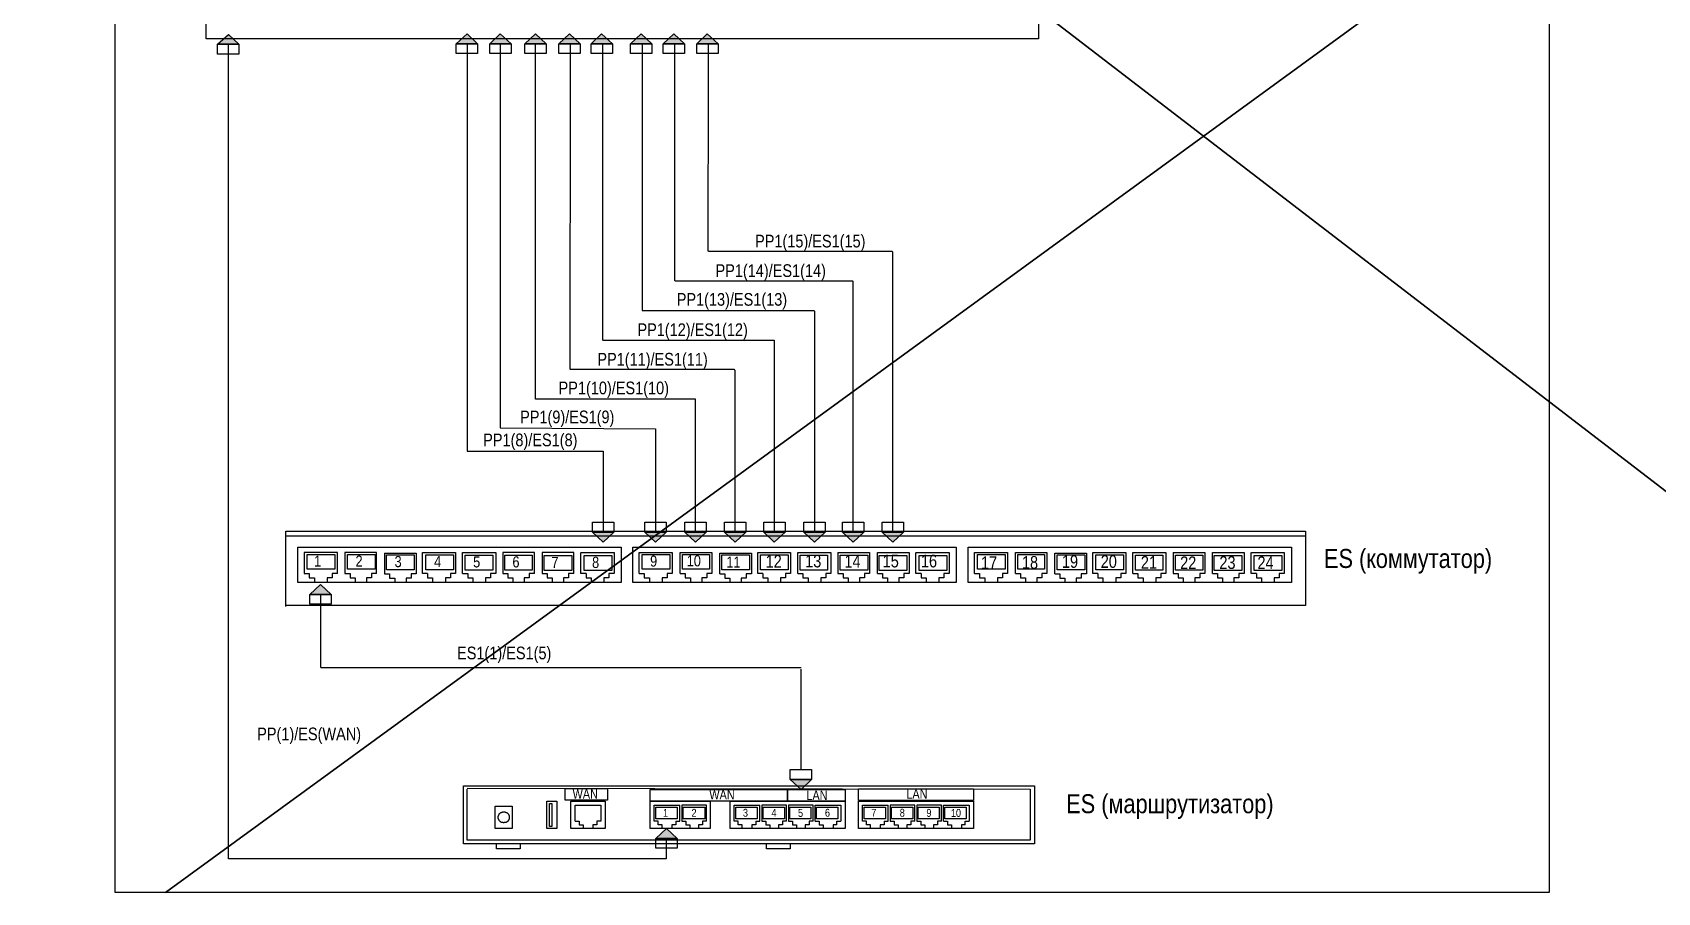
# Model space of a CAD drawing. Header units: millimetres. Extents: x -695119 to 412940, y -249585 to 622758.
# Drawn here: x -212036 to -109336, y -249585 to -195225 of the extents above; entities that cross this region are included whole.
import ezdxf

# ---------------------------------------------------------------- set-up
doc = ezdxf.new("R2010")
doc.units = ezdxf.units.MM
doc.layers.add('_Схема', color=5, linetype='Continuous', lineweight=30)
doc.layers.add('PDF _Геометрия', color=8, linetype='Continuous', lineweight=9)
doc.layers.add('PDF _Сплошная заливка', color=7, linetype='Continuous', true_color=0xffffff)
doc.layers.add('PDF _Текст', color=7, linetype='Continuous')
doc.styles.add('Arial Narrow МОЙ', font='ARIALN.TTF', dxfattribs={"height": 2.5})

msp = doc.modelspace()

# ---------------------------------------------------------------- hatches: boundary and pattern name
at = {"layer": 'PDF _Сплошная заливка', "transparency": 33554559}
for points in [[(-198986.958, -195966.795), (-199653.625, -195350.129), (-200336.958, -195966.795)], [(-183903.625, -195933.461), (-184570.291, -195300.127), (-185253.625, -195933.461)], [(-181786.958, -195933.461), (-182470.291, -195300.127), (-183136.958, -195933.461)], [(-179570.291, -195933.461), (-180253.625, -195300.127), (-180920.291, -195933.461)], [(-177420.291, -195933.461), (-178103.625, -195300.127), (-178770.291, -195933.461)], [(-175386.959, -195933.461), (-176070.293, -195300.127), (-176736.959, -195933.461)], [(-172886.959, -195933.461), (-173570.293, -195300.127), (-174236.959, -195933.461)], [(-170820.291, -195933.461), (-171503.625, -195300.127), (-172170.291, -195933.461)], [(-168703.625, -195933.461), (-169386.958, -195300.127), (-170053.625, -195933.461)], [(-175303.625, -226801.843), (-176636.958, -226801.843), (-175970.291, -227435.176)], [(-171986.958, -226801.843), (-173336.958, -226801.843), (-172653.625, -227435.176)], [(-169453.625, -226801.843), (-170803.625, -226801.843), (-170136.958, -227435.176)], [(-166953.625, -226801.843), (-168303.625, -226801.843), (-167636.958, -227435.176)], [(-164470.294, -226801.844), (-165820.294, -226801.844), (-165153.627, -227435.178)], [(-161936.959, -226801.843), (-163286.959, -226801.843), (-162620.293, -227435.176)], [(-159486.957, -226801.843), (-160836.957, -226801.843), (-160170.29, -227435.176)], [(-156986.957, -226801.843), (-158336.957, -226801.843), (-157670.29, -227435.176)], [(-193153.625, -230751.843), (-193836.958, -230118.51), (-194503.625, -230751.843)], [(-162799.758, -242435.176), (-164149.758, -242435.176), (-163466.425, -243068.51)], [(-171295.377, -246168.51), (-171962.044, -245535.176), (-172645.377, -246168.51)]]:
    msp.add_hatch(color=256, dxfattribs=at).paths.add_polyline_path(points)

# ---------------------------------------------------------------- linework, layer by layer
at = {"color": 5, "ltscale": 20}
for points in [[(-199653.625, -195350.127), (-198986.958, -195966.794), (-200336.958, -195966.794)], [(-198986.958, -196600.129), (-200336.958, -196600.129), (-200336.958, -195966.795), (-198986.958, -195966.795)], [(-184570.291, -195300.129), (-183903.625, -195933.462), (-185253.625, -195933.462)], [(-183903.625, -196550.127), (-185253.625, -196550.127), (-185253.625, -195933.461), (-183903.625, -195933.461)], [(-181786.959, -196550.127), (-183136.959, -196550.127), (-183136.959, -195933.461), (-181786.959, -195933.461)], [(-182470.291, -195300.129), (-181786.958, -195933.462), (-183136.958, -195933.462)], [(-180253.625, -195300.129), (-179570.291, -195933.462), (-180920.291, -195933.462)], [(-179570.291, -196550.127), (-180920.291, -196550.127), (-180920.291, -195933.461), (-179570.291, -195933.461)], [(-178103.625, -195300.129), (-177420.291, -195933.462), (-178770.291, -195933.462)], [(-177420.291, -196550.127), (-178770.291, -196550.127), (-178770.291, -195933.461), (-177420.291, -195933.461)], [(-176070.293, -195300.129), (-175386.959, -195933.462), (-176736.959, -195933.462)], [(-175386.959, -196550.127), (-176736.959, -196550.127), (-176736.959, -195933.461), (-175386.959, -195933.461)], [(-173570.293, -195300.129), (-172886.959, -195933.462), (-174236.959, -195933.462)], [(-172886.959, -196550.127), (-174236.959, -196550.127), (-174236.959, -195933.461), (-172886.959, -195933.461)], [(-171503.625, -195300.129), (-170820.291, -195933.462), (-172170.291, -195933.462)], [(-170820.291, -196550.127), (-172170.291, -196550.127), (-172170.291, -195933.461), (-170820.291, -195933.461)], [(-169386.958, -195300.129), (-168703.625, -195933.462), (-170053.625, -195933.462)], [(-168703.625, -196550.127), (-170053.625, -196550.127), (-170053.625, -195933.461), (-168703.625, -195933.461)], [(-176636.958, -226185.176), (-175303.625, -226185.176), (-175303.625, -226801.843), (-176636.958, -226801.843)], [(-175970.291, -227435.176), (-176636.958, -226801.843), (-175303.625, -226801.843)], [(-173336.958, -226185.176), (-171986.958, -226185.176), (-171986.958, -226801.843), (-173336.958, -226801.843)], [(-172653.625, -227435.176), (-173336.958, -226801.843), (-171986.958, -226801.843)], [(-170136.959, -227435.176), (-170803.626, -226801.843), (-169453.626, -226801.843)], [(-170803.625, -226185.176), (-169453.625, -226185.176), (-169453.625, -226801.843), (-170803.625, -226801.843)], [(-167636.959, -227435.176), (-168303.626, -226801.843), (-166953.626, -226801.843)], [(-168303.625, -226185.176), (-166953.625, -226185.176), (-166953.625, -226801.843), (-168303.625, -226801.843)], [(-165153.629, -227435.178), (-165820.295, -226801.844), (-164470.295, -226801.844)], [(-165820.294, -226185.178), (-164470.294, -226185.178), (-164470.294, -226801.844), (-165820.294, -226801.844)], [(-162620.294, -227435.176), (-163286.961, -226801.843), (-161936.961, -226801.843)], [(-163286.959, -226185.176), (-161936.959, -226185.176), (-161936.959, -226801.843), (-163286.959, -226801.843)], [(-160170.291, -227435.176), (-160836.958, -226801.843), (-159486.958, -226801.843)], [(-160836.957, -226185.176), (-159486.957, -226185.176), (-159486.957, -226801.843), (-160836.957, -226801.843)], [(-157670.291, -227435.176), (-158336.958, -226801.843), (-156986.958, -226801.843)], [(-158336.957, -226185.176), (-156986.957, -226185.176), (-156986.957, -226801.843), (-158336.957, -226801.843)], [(-193836.958, -230118.511), (-193153.625, -230751.844), (-194503.625, -230751.844)], [(-193153.625, -231368.51), (-194503.625, -231368.51), (-194503.625, -230751.843), (-193153.625, -230751.843)], [(-164149.758, -241818.508), (-162799.758, -241818.508), (-162799.758, -242435.175), (-164149.758, -242435.175)], [(-163466.425, -243068.51), (-164149.758, -242435.176), (-162799.758, -242435.176)], [(-171962.044, -245535.178), (-171295.377, -246168.511), (-172645.377, -246168.511)], [(-171295.377, -246785.176), (-172645.377, -246785.176), (-172645.377, -246168.51), (-171295.377, -246168.51)]]:
    msp.add_lwpolyline(points, close=True, dxfattribs=at)
for points in [[(-199653.625, -203468.483), (-199653.625, -195966.794)], [(-184570.291, -195933.459), (-184570.291, -198070.224)], [(-182470.291, -195933.459), (-182470.291, -198070.224)], [(-180253.625, -198070.224), (-180253.625, -195933.462)], [(-178038.88, -198070.224), (-178036.958, -195933.461)], [(-176003.626, -195933.461), (-176005.548, -198070.224)], [(-173503.626, -195933.461), (-173505.548, -198070.224)], [(-171438.88, -198070.224), (-171436.958, -195933.461)], [(-169322.213, -198070.224), (-169320.291, -195933.461)], [(-184570.291, -198070.224), (-184570.291, -221685.176), (-175970.291, -221685.176), (-175970.291, -226801.842)], [(-182470.291, -198070.224), (-182470.291, -220218.51), (-172653.626, -220268.51), (-172653.625, -226801.843)], [(-170136.957, -218401.842), (-180253.625, -218401.84), (-180253.625, -198070.224)], [(-171978.107, -246168.508), (-171978.108, -247451.843), (-199653.625, -247451.843), (-199653.625, -203468.483)], [(-170136.958, -226801.843), (-170136.958, -218401.842)], [(-193836.958, -230751.843), (-193836.958, -235368.51)], [(-163466.425, -235385.176), (-193820.291, -235385.176)], [(-163466.425, -241818.508), (-163466.425, -235468.51)]]:
    msp.add_lwpolyline(points, dxfattribs=at)
for points in [[(-167636.958, -226801.843), (-167636.958, -216585.172, 0.4142135624), (-167686.958, -216535.172), (-178001.901, -216535.172, -0.41447698), (-178051.901, -216485.127), (-178038.88, -198070.224)], [(-176005.548, -198070.224), (-176016.89, -214618.457, 0.41447698), (-175966.89, -214668.502), (-165203.627, -214668.502, -0.4142135624), (-165153.627, -214718.502), (-165153.627, -226801.844)], [(-173505.548, -198070.224), (-173515.212, -212751.787, 0.41447698), (-173465.212, -212801.832), (-162670.293, -212801.832, -0.4142135624), (-162620.293, -212851.832), (-162620.293, -226801.843)], [(-160170.29, -226801.843), (-160170.29, -210985.162, 0.4142135624), (-160220.29, -210935.162), (-171396.865, -210935.162, -0.41447698), (-171446.865, -210885.117), (-171438.88, -198070.224)], [(-157670.29, -226801.843), (-157670.29, -209118.493, 0.4142135624), (-157720.29, -209068.493), (-169278.52, -209068.493, -0.41447698), (-169328.52, -209018.448), (-169322.213, -198070.224)]]:
    msp.add_lwpolyline(points, format="xyb", dxfattribs=at)
at = {"layer": '_Схема', "color": 5}
for p, q in [((-53602.687, -140246.993), (-203636.825, -249585.176)), ((-212036.421, -144877.395), (-77642.906, -248193.258))]:
    msp.add_line(p, q, dxfattribs=at)
at = {"layer": 'PDF _Геометрия', "color": 7, "lineweight": 25}
msp.add_lwpolyline([(-116183.884, -198070.224), (-116183.884, -249585.176), (-206803.639, -249585.176), (-206803.639, -198070.224), (-206803.639, -190200.129), (-116183.884, -190200.129)], close=True, dxfattribs=at)
at = {"layer": 'PDF _Геометрия', "lineweight": 25}
for points in [[(-148450.492, -195616.797), (-201067.159, -195616.797), (-201067.159, -191650.13), (-148450.492, -191650.13)], [(-194670.291, -229151.842), (-194670.291, -228218.508), (-192936.958, -228218.508), (-192936.958, -229151.842)], [(-192120.291, -229151.842), (-192120.291, -228218.508), (-190370.291, -228218.508), (-190370.291, -229151.842)], [(-189670.291, -229185.176), (-189670.291, -228235.176), (-187920.291, -228235.176), (-187920.291, -229185.176)], [(-187170.29, -229185.176), (-187170.29, -228235.176), (-185436.957, -228235.176), (-185436.957, -229185.176)], [(-184686.957, -229201.843), (-184686.957, -228268.51), (-182936.957, -228268.51), (-182936.957, -229201.843)], [(-182186.959, -229201.843), (-182186.959, -228268.51), (-180453.626, -228268.51), (-180453.626, -229201.843)], [(-179703.626, -229235.175), (-179703.626, -228285.175), (-177953.626, -228285.175), (-177953.626, -229235.175)], [(-177170.291, -229235.175), (-177170.291, -228285.175), (-175420.291, -228285.175), (-175420.291, -229235.175)], [(-173503.625, -229151.842), (-173503.625, -228218.508), (-171753.625, -228218.508), (-171753.625, -229151.842)], [(-170953.625, -229151.842), (-170953.625, -228218.508), (-169253.625, -228218.508), (-169253.625, -229151.842)], [(-168470.291, -229185.176), (-168470.291, -228235.176), (-166720.291, -228235.176), (-166720.291, -229185.176)], [(-166020.29, -229185.176), (-166020.29, -228235.176), (-164270.29, -228235.176), (-164270.29, -229185.176)], [(-163520.293, -229201.843), (-163520.293, -228268.51), (-161786.959, -228268.51), (-161786.959, -229201.843)], [(-160986.961, -229201.843), (-160986.961, -228268.51), (-159253.627, -228268.51), (-159253.627, -229201.843)], [(-158536.959, -229235.175), (-158536.959, -228285.175), (-156786.959, -228285.175), (-156786.959, -229235.175)], [(-156003.627, -229235.175), (-156003.627, -228285.175), (-154253.627, -228285.175), (-154253.627, -229235.175)], [(-152320.291, -229151.842), (-152320.291, -228218.508), (-150570.291, -228218.508), (-150570.291, -229151.842)], [(-149770.291, -229151.842), (-149770.291, -228218.508), (-148070.291, -228218.508), (-148070.291, -229151.842)], [(-147286.958, -229185.176), (-147286.958, -228235.176), (-145536.958, -228235.176), (-145536.958, -229185.176)], [(-144836.957, -229185.176), (-144836.957, -228235.176), (-143086.957, -228235.176), (-143086.957, -229185.176)], [(-142336.959, -229201.843), (-142336.959, -228268.51), (-140603.626, -228268.51), (-140603.626, -229201.843)], [(-139803.627, -229201.843), (-139803.627, -228268.51), (-138070.294, -228268.51), (-138070.294, -229201.843)], [(-137353.626, -229235.175), (-137353.626, -228285.175), (-135603.626, -228285.175), (-135603.626, -229235.175)], [(-134820.294, -229235.175), (-134820.294, -228285.175), (-133070.294, -228285.175), (-133070.294, -229235.175)], [(-148704.947, -246501.844), (-184803.625, -246501.844), (-184803.625, -242835.178), (-148704.947, -242835.178)], [(-178370.293, -243751.844), (-178370.293, -243018.511), (-175686.959, -243018.511), (-175686.959, -243751.844)], [(-173005.044, -243801.843), (-173006.438, -243082.359), (-164311.905, -243068.51), (-164311.905, -243801.843)], [(-164311.905, -243801.843), (-164311.905, -243068.51), (-160670.239, -243068.51), (-160670.239, -243801.843)], [(-159841.67, -243772.063), (-159841.67, -243038.73), (-152558.337, -243038.73), (-152558.337, -243772.063)], [(-181720.293, -244135.176), (-181720.293, -245535.176), (-182786.959, -245535.176), (-182786.959, -244135.176)], [(-178903.625, -243801.843), (-178903.625, -245535.176), (-179520.291, -245535.176), (-179520.291, -243801.843)], [(-179220.293, -243951.843), (-179220.293, -245418.51), (-179370.293, -245418.51), (-179370.293, -243951.843)], [(-173005.044, -245535.176), (-173005.044, -243801.843), (-169200.684, -243801.843), (-169200.684, -245535.176)], [(-172638.377, -244918.511), (-172638.377, -244185.178), (-171288.377, -244185.178), (-171288.377, -244918.511)], [(-170905.042, -244918.511), (-170905.042, -244185.178), (-169555.042, -244185.178), (-169555.042, -244918.511)], [(-167953.572, -245535.176), (-167953.572, -243801.843), (-160670.239, -243801.843), (-160670.239, -245535.176)], [(-167586.905, -244918.511), (-167586.905, -244185.178), (-166236.905, -244185.178), (-166236.905, -244918.511)], [(-165853.571, -244918.511), (-165853.571, -244185.178), (-164503.571, -244185.178), (-164503.571, -244918.511)], [(-164170.239, -244918.511), (-164170.239, -244185.178), (-162836.905, -244185.178), (-162836.905, -244918.511)], [(-162486.905, -244918.511), (-162486.905, -244185.178), (-161136.905, -244185.178), (-161136.905, -244918.511)], [(-159841.67, -245535.176), (-159841.67, -243801.843), (-152558.337, -243801.843), (-152558.337, -245535.176)], [(-159475.004, -244918.511), (-159475.004, -244185.178), (-158125.004, -244185.178), (-158125.004, -244918.511)], [(-157741.669, -244918.511), (-157741.669, -244185.178), (-156391.669, -244185.178), (-156391.669, -244918.511)], [(-156058.337, -244918.511), (-156058.337, -244185.178), (-154725.004, -244185.178), (-154725.004, -244918.511)], [(-154375.004, -244918.511), (-154375.004, -244185.178), (-153025.004, -244185.178), (-153025.004, -244918.511)], [(-181903.625, -244768.511), (-181903.625, -244901.844), (-181920.291, -244918.511), (-181920.291, -244951.844), (-181936.958, -244968.511), (-181936.958, -244985.178), (-181953.625, -245001.844), (-181953.625, -245018.511), (-182003.625, -245068.511), (-182003.625, -245085.178), (-182036.958, -245118.511), (-182053.625, -245118.511), (-182086.958, -245135.178), (-182103.625, -245151.844), (-182120.291, -245151.844), (-182136.958, -245168.511), (-182220.291, -245168.511), (-182236.958, -245185.178), (-182270.291, -245185.178), (-182286.958, -245168.511), (-182370.291, -245168.511), (-182386.958, -245151.844), (-182403.625, -245151.844), (-182436.958, -245135.178), (-182436.958, -245118.511), (-182453.625, -245118.511), (-182536.958, -245035.178), (-182536.958, -245018.511), (-182570.291, -244985.178), (-182570.291, -244968.511), (-182586.958, -244951.844), (-182586.958, -244918.511), (-182603.625, -244901.844), (-182603.625, -244768.511), (-182586.958, -244751.844), (-182586.958, -244718.511), (-182570.291, -244701.844), (-182570.291, -244668.511), (-182536.958, -244635.178), (-182536.958, -244618.511), (-182520.291, -244601.844), (-182503.625, -244601.844), (-182436.958, -244535.178), (-182403.625, -244518.511), (-182386.958, -244518.511), (-182370.291, -244501.844), (-182336.958, -244501.844), (-182320.291, -244485.178), (-182186.958, -244485.178), (-182170.291, -244501.844), (-182136.958, -244501.844), (-182120.291, -244518.511), (-182103.625, -244518.511), (-182086.958, -244535.178), (-182053.625, -244535.178), (-182003.625, -244585.178), (-182003.625, -244601.844), (-181986.958, -244601.844), (-181953.625, -244635.178), (-181953.625, -244651.844), (-181936.958, -244668.511), (-181936.958, -244701.844), (-181920.291, -244718.511), (-181920.291, -244751.844)]]:
    msp.add_lwpolyline(points, close=True, dxfattribs=at)
at = {"layer": 'PDF _Геометрия', "color": 1, "lineweight": 0}
for points in [[(-199653.625, -195350.129), (-198986.958, -195966.795), (-200336.958, -195966.795)], [(-184570.291, -195300.127), (-183903.625, -195933.461), (-185253.625, -195933.461)], [(-182470.291, -195300.127), (-181786.958, -195933.461), (-183136.958, -195933.461)], [(-180253.625, -195300.127), (-179570.291, -195933.461), (-180920.291, -195933.461)], [(-178103.625, -195300.127), (-177420.291, -195933.461), (-178770.291, -195933.461)], [(-176070.293, -195300.127), (-175386.959, -195933.461), (-176736.959, -195933.461)], [(-173570.293, -195300.127), (-172886.959, -195933.461), (-174236.959, -195933.461)], [(-171503.625, -195300.127), (-170820.291, -195933.461), (-172170.291, -195933.461)], [(-169386.958, -195300.127), (-168703.625, -195933.461), (-170053.625, -195933.461)], [(-176636.958, -226801.843), (-175303.625, -226801.843), (-175970.291, -227435.176)], [(-173336.958, -226801.843), (-171986.958, -226801.843), (-172653.625, -227435.176)], [(-170803.625, -226801.843), (-169453.625, -226801.843), (-170136.958, -227435.176)], [(-168303.625, -226801.843), (-166953.625, -226801.843), (-167636.958, -227435.176)], [(-165820.294, -226801.844), (-164470.294, -226801.844), (-165153.627, -227435.178)], [(-163286.959, -226801.843), (-161936.959, -226801.843), (-162620.293, -227435.176)], [(-160836.957, -226801.843), (-159486.957, -226801.843), (-160170.29, -227435.176)], [(-158336.957, -226801.843), (-156986.957, -226801.843), (-157670.29, -227435.176)], [(-193836.958, -230118.51), (-193153.625, -230751.843), (-194503.625, -230751.843)], [(-164149.758, -242435.176), (-162799.758, -242435.176), (-163466.425, -243068.51)], [(-171962.044, -245535.176), (-171295.377, -246168.51), (-172645.377, -246168.51)]]:
    msp.add_lwpolyline(points, dxfattribs=at)
at = {"layer": 'PDF _Геометрия', "lineweight": 25}
for points in [[(-196020.291, -231501.844), (-196020.291, -226751.844), (-131590.421, -226751.844), (-131590.421, -231435.178), (-196020.291, -231435.178)], [(-131590.421, -227051.843), (-196020.291, -227051.843)], [(-186636.958, -229985.178), (-195270.291, -229985.178), (-195270.291, -227751.844), (-186636.958, -227751.844)], [(-187153.625, -227751.842), (-174836.958, -227751.842), (-174836.958, -229985.175), (-187153.625, -229985.175)], [(-165453.626, -229985.178), (-174086.959, -229985.178), (-174086.959, -227751.844), (-165453.626, -227751.844)], [(-165970.291, -227751.842), (-153653.625, -227751.842), (-153653.625, -229985.175), (-165970.291, -229985.175)], [(-144270.293, -229985.178), (-152903.626, -229985.178), (-152903.626, -227751.844), (-144270.293, -227751.844)], [(-144786.958, -227751.842), (-132470.291, -227751.842), (-132470.291, -229985.175), (-144786.958, -229985.175)], [(-192770.291, -229418.51), (-192770.291, -228101.843), (-194870.291, -228101.843), (-194870.291, -229418.51), (-194553.625, -229418.51), (-194553.625, -229701.843), (-194220.291, -229701.843)], [(-190286.958, -229418.51), (-190286.958, -228101.843), (-192286.958, -228101.843), (-192286.958, -229418.51), (-191953.625, -229418.51), (-191953.625, -229701.843), (-191636.958, -229701.843)], [(-189786.959, -228135.176), (-187786.959, -228135.176), (-187786.959, -229435.176)], [(-189786.958, -228135.176), (-189786.958, -229435.176), (-189470.291, -229435.176), (-189470.291, -229718.51), (-189136.958, -229718.51), (-189136.958, -230018.51)], [(-187386.958, -229418.51), (-187386.958, -228101.843)], [(-187386.958, -228101.844), (-185303.625, -228101.844), (-185303.625, -229418.511)], [(-184853.625, -229418.51), (-184853.625, -228101.843), (-182753.625, -228101.843), (-182753.625, -229418.51)], [(-180320.291, -229418.51), (-180320.291, -228101.843), (-182320.291, -228101.843), (-182320.291, -229418.51), (-181986.958, -229418.51), (-181986.958, -229701.843), (-181670.291, -229701.843)], [(-177820.291, -229418.51), (-177820.291, -228101.843), (-179820.291, -228101.843), (-179820.291, -229418.51), (-179503.625, -229418.51), (-179503.625, -229701.843)], [(-177386.958, -229418.51), (-177386.958, -228101.843)], [(-177370.29, -228101.844), (-175270.29, -228101.844), (-175270.29, -229418.511)], [(-173686.957, -229418.51), (-173686.957, -228101.843), (-171603.623, -228101.843), (-171603.623, -229418.51)], [(-171103.623, -229418.51), (-171103.623, -228101.843), (-169103.623, -228101.843), (-169103.623, -229418.51)], [(-168603.623, -229435.176), (-168603.623, -228135.176), (-166603.623, -228135.176), (-166603.623, -229435.176), (-166936.957, -229435.176), (-166936.957, -229718.51), (-167253.623, -229718.51), (-167253.623, -230018.51)], [(-166203.626, -229418.51), (-166203.626, -228101.843)], [(-166203.626, -228101.844), (-164120.293, -228101.844), (-164120.293, -229418.511)], [(-163670.291, -229418.51), (-163670.291, -228101.843), (-161586.958, -228101.843), (-161586.958, -229418.51)], [(-161136.958, -228101.843), (-161136.958, -229418.51), (-160803.625, -229418.51), (-160803.625, -229701.843), (-160486.958, -229701.843)], [(-161136.955, -228101.843), (-159136.955, -228101.843), (-159136.955, -229418.51)], [(-158636.955, -229418.51), (-158636.955, -228101.843), (-156636.955, -228101.843), (-156636.955, -229418.51)], [(-156203.626, -229418.51), (-156203.626, -228101.843)], [(-156186.957, -228101.844), (-154103.623, -228101.844), (-154103.623, -229418.511), (-154436.957, -229418.511), (-154436.957, -229701.844), (-154753.623, -229701.844), (-154753.623, -229985.178)], [(-152503.623, -229418.51), (-152503.623, -228101.843), (-150420.29, -228101.843), (-150420.29, -229418.51)], [(-149920.29, -229418.51), (-149920.29, -228101.843), (-147920.29, -228101.843), (-147920.29, -229418.51)], [(-147420.29, -229435.176), (-147420.29, -228135.176), (-145420.29, -228135.176), (-145420.29, -229435.176), (-145753.623, -229435.176), (-145753.623, -229718.51), (-146070.29, -229718.51), (-146070.29, -230018.51)], [(-145020.293, -229418.51), (-145020.293, -228101.843)], [(-145020.293, -228101.844), (-142936.959, -228101.844), (-142936.959, -229418.511)], [(-142486.958, -229418.51), (-142486.958, -228101.843), (-140403.625, -228101.843), (-140403.625, -229418.51)], [(-139953.625, -228101.843), (-139953.625, -229418.51), (-139620.291, -229418.51), (-139620.291, -229701.843), (-139303.625, -229701.843)], [(-139953.622, -228101.843), (-137953.622, -228101.843), (-137953.622, -229418.51)], [(-137453.622, -229418.51), (-137453.622, -228101.843), (-135453.622, -228101.843), (-135453.622, -229418.51)], [(-135020.293, -229418.51), (-135020.293, -228101.843)], [(-135003.623, -228101.844), (-132920.29, -228101.844), (-132920.29, -229418.511), (-133253.623, -229418.511), (-133253.623, -229701.844), (-133570.29, -229701.844), (-133570.29, -229985.178)], [(-194220.291, -229701.842), (-194220.291, -229985.175)], [(-192770.291, -229418.511), (-193103.625, -229418.511), (-193103.625, -229701.844), (-193420.291, -229701.844), (-193420.291, -229985.178)], [(-191636.958, -229701.842), (-191636.958, -229985.175)], [(-190286.958, -229418.511), (-190603.625, -229418.511), (-190603.625, -229701.844), (-190920.291, -229701.844), (-190920.291, -229985.178)], [(-187786.958, -229435.176), (-188103.625, -229435.176), (-188103.625, -229718.51), (-188420.291, -229718.51), (-188420.291, -230018.51)], [(-187070.291, -229418.511), (-187386.958, -229418.511)], [(-187070.291, -229418.51), (-187070.291, -229701.843), (-186753.625, -229701.843)], [(-186753.625, -229701.842), (-186753.625, -229985.175)], [(-185303.626, -229418.511), (-185620.293, -229418.511), (-185620.293, -229701.844), (-185936.959, -229701.844), (-185936.959, -229985.178)], [(-184853.623, -229418.51), (-184520.29, -229418.51), (-184520.29, -229701.843)], [(-184520.293, -229701.843), (-184203.626, -229701.843)], [(-184203.626, -229701.842), (-184203.626, -229985.175)], [(-182753.625, -229418.511), (-183086.958, -229418.511), (-183086.958, -229701.844), (-183403.625, -229701.844), (-183403.625, -229985.178)], [(-181670.291, -229701.842), (-181670.291, -229985.175)], [(-180320.291, -229418.511), (-180636.958, -229418.511), (-180636.958, -229701.844), (-180953.625, -229701.844), (-180953.625, -229985.178)], [(-179503.623, -229701.843), (-179186.957, -229701.843)], [(-179186.957, -229701.842), (-179186.957, -229985.175)], [(-177820.291, -229418.511), (-178153.625, -229418.511), (-178153.625, -229701.844), (-178470.291, -229701.844), (-178470.291, -229985.178)], [(-177053.625, -229418.511), (-177386.958, -229418.511)], [(-177053.625, -229418.51), (-177053.625, -229701.843), (-176736.958, -229701.843)], [(-176736.958, -229701.842), (-176736.958, -229985.175)], [(-175286.959, -229418.511), (-175620.293, -229418.511), (-175620.293, -229701.844), (-175936.959, -229701.844), (-175936.959, -229985.178)], [(-173686.959, -229418.51), (-173370.293, -229418.51), (-173370.293, -229701.843), (-173036.959, -229701.843)], [(-173036.959, -229701.842), (-173036.959, -229985.175)], [(-171603.625, -229418.511), (-171920.291, -229418.511), (-171920.291, -229701.844), (-172236.958, -229701.844), (-172236.958, -229985.178)], [(-171103.626, -229418.51), (-170786.959, -229418.51), (-170786.959, -229701.843), (-170453.626, -229701.843)], [(-170453.626, -229701.842), (-170453.626, -229985.175)], [(-169103.625, -229418.511), (-169420.291, -229418.511), (-169420.291, -229701.844), (-169736.958, -229701.844), (-169736.958, -229985.178)], [(-168603.626, -229435.176), (-168286.959, -229435.176), (-168286.959, -229718.51)], [(-168286.958, -229718.51), (-167970.291, -229718.51), (-167970.291, -230018.51)], [(-165886.959, -229418.511), (-166203.626, -229418.511)], [(-165886.958, -229418.51), (-165886.958, -229701.843), (-165570.291, -229701.843)], [(-165570.291, -229701.842), (-165570.291, -229985.175)], [(-164120.29, -229418.511), (-164436.957, -229418.511), (-164436.957, -229701.844), (-164753.623, -229701.844), (-164753.623, -229985.178)], [(-163670.29, -229418.51), (-163353.623, -229418.51), (-163353.623, -229701.843), (-163020.29, -229701.843)], [(-163020.29, -229701.842), (-163020.29, -229985.175)], [(-161586.958, -229418.511), (-161903.625, -229418.511), (-161903.625, -229701.844), (-162220.291, -229701.844), (-162220.291, -229985.178)], [(-160486.958, -229701.842), (-160486.958, -229985.175)], [(-159136.959, -229418.511), (-159453.626, -229418.511), (-159453.626, -229701.844), (-159770.293, -229701.844), (-159770.293, -229985.178)], [(-158636.958, -229418.51), (-158320.291, -229418.51), (-158320.291, -229701.843)], [(-158320.294, -229701.843), (-158003.627, -229701.843)], [(-158003.627, -229701.842), (-158003.627, -229985.175)], [(-156636.955, -229418.511), (-156970.289, -229418.511), (-156970.289, -229701.844), (-157286.955, -229701.844), (-157286.955, -229985.178)], [(-155870.293, -229418.511), (-156203.626, -229418.511)], [(-155870.293, -229418.51), (-155870.293, -229701.843)], [(-155870.289, -229701.843), (-155553.622, -229701.843)], [(-155553.622, -229701.842), (-155553.622, -229985.175)], [(-152503.626, -229418.51), (-152186.959, -229418.51), (-152186.959, -229701.843), (-151853.626, -229701.843)], [(-151853.626, -229701.842), (-151853.626, -229985.175)], [(-150420.291, -229418.511), (-150736.958, -229418.511), (-150736.958, -229701.844), (-151053.625, -229701.844), (-151053.625, -229985.178)], [(-149920.293, -229418.51), (-149603.626, -229418.51), (-149603.626, -229701.843), (-149270.293, -229701.843)], [(-149270.293, -229701.842), (-149270.293, -229985.175)], [(-147920.291, -229418.511), (-148236.958, -229418.511), (-148236.958, -229701.844), (-148553.625, -229701.844), (-148553.625, -229985.178)], [(-147420.293, -229435.176), (-147103.626, -229435.176), (-147103.626, -229718.51)], [(-147103.625, -229718.51), (-146786.958, -229718.51), (-146786.958, -230018.51)], [(-144703.626, -229418.511), (-145020.293, -229418.511)], [(-144703.625, -229418.51), (-144703.625, -229701.843), (-144386.958, -229701.843)], [(-144386.958, -229701.842), (-144386.958, -229985.175)], [(-142936.957, -229418.511), (-143253.623, -229418.511), (-143253.623, -229701.844), (-143570.29, -229701.844), (-143570.29, -229985.178)], [(-142486.957, -229418.51), (-142170.29, -229418.51), (-142170.29, -229701.843), (-141836.957, -229701.843)], [(-141836.957, -229701.842), (-141836.957, -229985.175)], [(-140403.625, -229418.511), (-140720.291, -229418.511), (-140720.291, -229701.844), (-141036.958, -229701.844), (-141036.958, -229985.178)], [(-139303.625, -229701.842), (-139303.625, -229985.175)], [(-137953.626, -229418.511), (-138270.293, -229418.511), (-138270.293, -229701.844), (-138586.959, -229701.844), (-138586.959, -229985.178)], [(-137453.625, -229418.51), (-137136.958, -229418.51), (-137136.958, -229701.843)], [(-137136.961, -229701.843), (-136820.294, -229701.843)], [(-136820.294, -229701.842), (-136820.294, -229985.175)], [(-135453.622, -229418.511), (-135786.955, -229418.511), (-135786.955, -229701.844), (-136103.622, -229701.844), (-136103.622, -229985.178)], [(-134686.959, -229418.511), (-135020.293, -229418.511)], [(-134686.959, -229418.51), (-134686.959, -229701.843)], [(-134686.955, -229701.843), (-134370.289, -229701.843)], [(-134370.289, -229701.842), (-134370.289, -229985.175)], [(-184570.293, -242985.175), (-148983.873, -243051.843)], [(-148983.873, -243051.843), (-148983.873, -246268.51), (-184570.291, -246268.51), (-184570.291, -243051.843)], [(-176270.29, -245535.176), (-178003.623, -245535.176), (-178003.623, -243801.843), (-176270.29, -243801.843)], [(-177736.959, -245085.176), (-177736.959, -244068.51), (-176120.293, -244068.51), (-176120.293, -245085.176), (-176370.293, -245085.176), (-176370.293, -245301.843), (-176620.293, -245301.843), (-176620.293, -245535.176)], [(-177586.958, -243801.843), (-175853.625, -243801.843), (-175853.625, -245535.176), (-177586.958, -245535.176)], [(-172238.376, -245535.178), (-172238.376, -245301.844), (-172488.376, -245301.844), (-172488.376, -245085.178), (-172738.376, -245085.178), (-172738.376, -244068.511), (-171121.709, -244068.511)], [(-171121.71, -245085.175), (-171121.71, -244068.508)], [(-169438.376, -244068.508), (-170988.376, -244068.508), (-170988.376, -245085.175)], [(-169438.377, -245085.175), (-169438.377, -244068.508)], [(-167186.904, -245535.178), (-167186.904, -245301.844), (-167436.904, -245301.844), (-167436.904, -245085.178), (-167686.904, -245085.178), (-167686.904, -244068.511), (-166070.237, -244068.511)], [(-166070.239, -245085.175), (-166070.239, -244068.508)], [(-164386.904, -244068.508), (-165936.904, -244068.508), (-165936.904, -245085.175)], [(-164386.905, -245085.175), (-164386.905, -244068.508)], [(-162703.572, -244068.508), (-164253.572, -244068.508), (-164253.572, -245085.175)], [(-162703.573, -245085.175), (-162703.573, -244068.508)], [(-162570.239, -245085.175), (-162570.239, -244068.508), (-160953.572, -244068.508), (-160953.572, -245085.175)], [(-159075.002, -245535.178), (-159075.002, -245301.844), (-159325.002, -245301.844), (-159325.002, -245085.178), (-159575.002, -245085.178), (-159575.002, -244068.511), (-157958.336, -244068.511)], [(-157958.337, -245085.175), (-157958.337, -244068.508)], [(-156275.002, -244068.508), (-157825.002, -244068.508), (-157825.002, -245085.175)], [(-156275.004, -245085.175), (-156275.004, -244068.508)], [(-154591.67, -244068.508), (-156141.67, -244068.508), (-156141.67, -245085.175)], [(-154591.672, -245085.175), (-154591.672, -244068.508)], [(-154458.337, -245085.175), (-154458.337, -244068.508), (-152841.67, -244068.508), (-152841.67, -245085.175)], [(-177736.958, -245085.178), (-177486.958, -245085.178), (-177486.958, -245301.844), (-177236.958, -245301.844), (-177236.958, -245535.178)], [(-171371.71, -245085.176), (-171371.71, -245301.843), (-171621.71, -245301.843), (-171621.71, -245535.176)], [(-171371.71, -245085.178), (-171121.71, -245085.178)], [(-170988.376, -245085.178), (-170738.376, -245085.178), (-170738.376, -245301.844), (-170488.376, -245301.844), (-170488.376, -245535.178)], [(-169438.377, -245085.176), (-169688.377, -245085.176), (-169688.377, -245301.843), (-169938.377, -245301.843), (-169938.377, -245535.176)], [(-166320.239, -245085.176), (-166320.239, -245301.843), (-166570.239, -245301.843), (-166570.239, -245535.176)], [(-166320.239, -245085.178), (-166070.239, -245085.178)], [(-165936.904, -245085.178), (-165686.904, -245085.178), (-165686.904, -245301.844), (-165436.904, -245301.844), (-165436.904, -245535.178)], [(-164386.905, -245085.176), (-164636.905, -245085.176), (-164636.905, -245301.843), (-164886.905, -245301.843), (-164886.905, -245535.176)], [(-164253.572, -245085.178), (-164003.572, -245085.178), (-164003.572, -245301.844), (-163753.572, -245301.844), (-163753.572, -245535.178)], [(-162703.573, -245085.176), (-162953.573, -245085.176), (-162953.573, -245301.843), (-163203.573, -245301.843), (-163203.573, -245535.176)], [(-162570.239, -245085.178), (-162320.239, -245085.178), (-162320.239, -245301.844), (-162070.239, -245301.844), (-162070.239, -245535.178)], [(-161203.571, -245301.843), (-161436.904, -245301.843), (-161436.904, -245535.176)], [(-161203.573, -245301.843), (-161203.573, -245085.176), (-160953.573, -245085.176)], [(-158208.337, -245085.176), (-158208.337, -245301.843), (-158458.337, -245301.843), (-158458.337, -245535.176)], [(-158208.337, -245085.178), (-157958.337, -245085.178)], [(-157825.002, -245085.178), (-157575.002, -245085.178), (-157575.002, -245301.844), (-157325.002, -245301.844), (-157325.002, -245535.178)], [(-156275.004, -245085.176), (-156525.004, -245085.176), (-156525.004, -245301.843), (-156775.004, -245301.843), (-156775.004, -245535.176)], [(-156141.67, -245085.178), (-155891.67, -245085.178), (-155891.67, -245301.844), (-155641.67, -245301.844), (-155641.67, -245535.178)], [(-154591.672, -245085.176), (-154841.672, -245085.176), (-154841.672, -245301.843), (-155091.672, -245301.843), (-155091.672, -245535.176)], [(-154458.337, -245085.178), (-154208.337, -245085.178), (-154208.337, -245301.844), (-153958.337, -245301.844), (-153958.337, -245535.178)], [(-153091.669, -245301.843), (-153325.002, -245301.843), (-153325.002, -245535.176)], [(-153091.672, -245301.843), (-153091.672, -245085.176), (-152841.672, -245085.176)], [(-181220.291, -246501.844), (-181220.291, -246835.178), (-182720.291, -246835.178), (-182720.291, -246501.844)], [(-164153.625, -246501.844), (-164153.625, -246835.178), (-165636.958, -246835.178), (-165636.958, -246501.844)]]:
    msp.add_lwpolyline(points, dxfattribs=at)

# ---------------------------------------------------------------- texts
at = {"layer": 'PDF _Текст', "attachment_point": 7, "style": 'Arial Narrow МОЙ'}
for s, insert, char_height in [('PP1(15)/ES1(15)', (-166370.291, -209051.07), 800), ('PP1(14)/ES1(14)', (-168870.291, -210917.739), 800), ('PP1(13)/ES1(13)', (-171320.294, -212734.409), 800), ('PP1(12)/ES1(12)', (-173803.629, -214651.079), 800), ('PP1(11)/ES1(11)', (-176336.959, -216517.749), 800), ('PP1(10)/ES1(10)', (-178786.958, -218334.419), 800), ('PP1(9)/ES1(9)', (-181220.291, -220167.752), 800), ('PP1(8)/ES1(8)', (-183553.625, -221617.752), 800), ('ES (коммутатор) ', (-130413.546, -229432.368), 1200), ('1', (-194236.958, -228985.176), 700), ('2', (-191620.291, -228985.176), 700), ('3', (-189153.625, -229028.904), 700), ('4', (-186653.625, -229018.51), 700), ('5', (-184186.958, -229045.571), 700), ('6', (-181703.625, -229045.571), 700), ('7', (-179236.958, -229068.51), 700), ('8', (-176670.291, -229079.32), 700), ('9', (-173003.625, -228995.571), 700), ('10', (-170686.958, -228978.904), 700), ('11', (-168187.1, -229051.843), 700), ('12', (-165703.625, -229051.843), 800), ('13', (-163203.625, -229045.571), 800), ('14', (-160720.291, -229051.843), 800), ('15', (-158303.803, -229045.571), 800), ('16', (-155886.958, -229045.571), 800), ('17', (-152090.53, -229141.482), 800), ('18', (-149504.674, -229132.811), 800), ('19', (-146975.354, -229075.61), 800), ('20', (-144523.068, -229075.61), 800), ('21', (-141988.961, -229119.526), 800), ('22', (-139504.848, -229141.482), 800), ('23', (-137025.291, -229141.482), 800), ('24', (-134618.765, -229142.401), 800), ('ES1(1)/ES1(5)', (-185203.625, -235085.956), 800), ('PP(1)/ES(WAN)', (-197836.958, -240202.622), 800), ('WAN', (-177903.625, -243651.843), 600), ('WAN', (-169261.25, -243699.355), 600), ('LAN', (-163126.222, -243741.598), 600), ('LAN', (-156808.437, -243655.397), 600), ('ES (маршрутизатор)', (-146706.613, -244935.176), 1200), ('1', (-172188.377, -244801.843), 500), ('2', (-170388.377, -244801.843), 500), ('3', (-167136.905, -244801.843), 500), ('4', (-165336.905, -244801.843), 500), ('5', (-163653.572, -244810.505), 500), ('6', (-161953.572, -244801.843), 500), ('7', (-159025.004, -244801.843), 500), ('8', (-157225.004, -244801.843), 500), ('9', (-155541.67, -244810.505), 500), ('10', (-153991.452, -244811.823), 500)]:
    msp.add_mtext(s, dxfattribs=dict(at, insert=insert, char_height=char_height))

doc.saveas('drawing.dxf')
